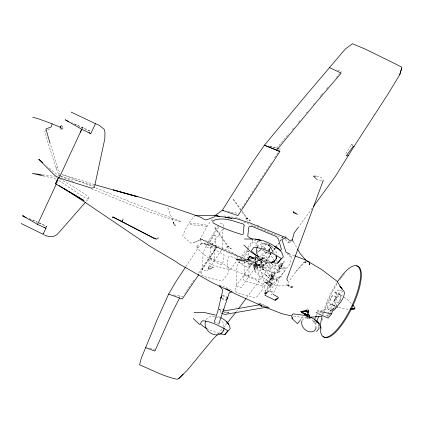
<?xml version="1.0" encoding="UTF-8"?>
<svg xmlns="http://www.w3.org/2000/svg" width="423" height="423" viewBox="0 0 423 423"><rect width="100%" height="100%" fill="white"/><g stroke="black" fill="none" stroke-linecap="round" stroke-linejoin="round"><path stroke-width="0.32" stroke-dasharray="2.12 1.59" d="M288.359 285.07L288.026 285.747L289.3 286.371L287.889 285.705L287.762 284.79L288.237 284.605L288.179 285.594M288.275 285.377L288.237 284.605M248.814 259.574L249.015 272.877L248.724 276.906L240.899 287.809L236.156 285.98C237.324 277.811 234.501 268.748 239.508 261.467M244.679 261.737L244.483 274.268L249.279 276.134L257.306 264.951L257.522 260.98M244.684 261.123L244.732 256.84L247.154 249.676M314.273 320.544L313.829 322.109L314.77 323.479L315.949 323.41L315.976 322.03M309.165 262.953L309.319 264.883L309.826 264.814L309.699 263.614M224.164 326.757L222.958 322.5L220.896 319.989M257.216 247.053L257.311 243.907L253.086 241.972L247.64 249.792M269.488 250.305L269.53 248.988L269.308 250.723M262.561 259.273L262.683 256.275L262.286 259.452M309.102 264.544L309.202 262.863L309.134 264.719L309.61 264.47L309.826 264.814M255.582 260.134L255.629 256.55L258.453 259.315L256.692 257.633M279.735 267.125L279.989 264.306L280.962 262.99L282.273 263.55L281.707 267.029L280.729 268.346L279.413 267.785L279.989 264.306L281.295 264.867L282.273 263.55L281.628 265.856L281.707 267.029L280.391 266.469L279.413 267.785L280.729 268.346L279.614 267.865L279.735 267.125L278.212 269.663L278.604 269.784L277.837 269.456L277.361 270.223L278.286 270.746L279.365 269.388L281.295 264.867M287.889 285.705L288.153 285.25M327.566 316.832L327.851 314.003M261.737 260.737L261.668 263.603L261.091 263.28C261.356 268.6 266.85 271.682 269.795 275.606L270.181 275.14M332.272 309.916L330.886 310.937L326.868 308.118L327.931 303.196L332.483 295.492L336.814 296.988L335.233 299.949A6.445 1.983 -64.7 0 0 334.656 306.178L335.539 306.278L334.334 307.69M206.91 226.569L199.17 225.364L188.145 224.661L184.793 230.672L182.715 235.785L190.588 243.019L193.031 242.966L200.127 239.867L200.248 238.709L207.307 225.845L212.97 218.21M215.037 227.516L214.868 227.844L227.532 246.281L227.558 246.889L228.383 246.54L226.696 247.016L227.674 247.941L231.291 248.655L228.357 246.313L215.037 227.516L214.868 227.844M255.735 256.83L255.889 255.603M269.023 252.912L268.901 253.811L267.616 254.001L265.459 253.409L267.167 251.082L266.469 252.938L266.633 251.923M257.321 240.983L256.756 244.98L254.974 246.635M260.462 260.383L259.785 264.983L256.782 266.347L259.156 265.142L262.667 262.286M259.844 264.587L259.785 264.983L257.623 266.236L263.608 261.52M275.373 265.353L273.797 268.922L274.654 268.965L275.341 267.701L274.908 267.817L275.262 267.759L275.965 268.801L277.208 272.216L278.466 271.836L279.312 270.704L279.46 268.938L277.996 263.941M255.196 260.304L255.645 257.406M261.134 247.619C261.165 245.345 263.286 244.06 264.772 242.67M280.391 266.469L281.242 265.67L280.962 262.99M268.431 282.004L268.811 282.183L269.292 281.316L269.678 281.544L268.917 281.136L268.431 282.004L269.361 282.495L273.226 275.447L272.634 278.931L271.719 280.158L270.419 279.608L271.021 276.124L271.931 274.897L273.226 275.447L272.634 278.931L271.328 278.376L270.419 279.608L271.719 280.158M270.662 279.619L271.021 276.124L272.317 276.674M271.328 278.376L272.253 277.483L271.931 274.897M223.466 226.633L223.614 224.296L219.812 223.46L219.146 224.391M267.056 261.647L266.21 260.658L266.363 259.844L271.666 252.51M239.032 261.351L238.821 262.498L242.427 264.015L244.113 263.164L244.542 261.99M268.674 250.828L269.578 248.121L269.07 250.85L268.557 249.21L269.668 251.553M288.475 254.345L291.357 256.661L290.009 263.841L281.438 275.246M216.148 236.901L215.381 240.909L212.415 243.801L211.251 247.349L209.581 248.275L205.927 246.741L206.583 243.902L212.235 235.193L216.005 236.002M237.033 258.723L237.277 257.612L236.959 255.651L230.688 251.606L217.417 246.234L209.935 257.533L208.534 263.069L213.451 265.242L221.906 267.77L229.403 269.488L231.413 268.356L236.547 260.943M223.603 228.108L222.826 231.397L222.435 248.513L214.826 259.881L209.808 257.914L210.68 240.708L213.456 235.188L218.992 226.686M305.522 262.836L304.914 262.546L305.522 262.836L306.786 261.536M328.639 316.378L329.316 314.03M255.132 262.953L264.888 267.214L261.684 268.446L260.61 269.869L264.232 281.988L270.17 282.511L272.428 275.262L275.204 270.524M268.827 250.39L269.578 248.121M340.304 300.208L341.097 297.062L340.97 295.598L340.441 294.921L339.558 295.148C336.645 297.755 334.937 301.863 335.085 305.781L335.603 306.485M255.481 260.441L256.491 257.723M305.295 261.039L304.909 262.091L295.804 271.756L285.906 285.832L277.652 285.969L269.472 284.082L264.232 281.988M316.087 323.114L316.61 321.713M335.719 292.473A6.445 1.956 -64.7 0 1 335.138 298.686L334.344 300.277L338.151 303.159L339.283 300.647A6.445 1.983 -64.7 0 0 339.833 294.424L335.719 292.473L334.567 292.97L338.463 295.005L339.833 294.424M336.391 305.908L336.845 304.719L336.422 305.75M270.953 252.589C268.975 255.878 269.234 259.992 266.659 262.926M272.761 276.917L272.38 276.737L273.67 275.489L274.797 273.401L275.14 273.633L274.146 276.029L273.084 277.541L272.253 277.483M316.277 315.664L317.123 313.723L317.853 313.348M256.417 265.036L256.809 264.111C255.418 270.979 263.719 272.898 267.685 276.494L265.02 274.432L270.731 279.783M281.242 265.67L282.12 265.602L283.177 264.227L284.219 261.747L283.875 261.509L282.696 263.629L281.364 264.93L282.247 264.798M45.462 129.972L44.796 131.511L48.999 145.866L56.196 168.772L59.379 175.645M255.545 259.923L255.994 258.929M265.417 291.399L268.584 284.605L273.173 282.717L272.401 283.733L258.638 275.05L255.064 271.751L253.9 265.988L256.116 262.239M56.196 168.772L57.364 166.213L50.274 144.037M313.824 321.623L314.3 321.052L315.183 321.205M260.367 249.195L259.727 250.58L258.384 251.77L261.948 248.92M59.03 176.354L59.833 174.657M46.34 227.341L46.773 226.421L39.053 222.847M46.266 227.495L46.773 226.421L29.356 218.744M254.012 263.503L252.928 265.718L254.286 268.584C258.474 267.521 263.577 266.828 266.405 263.254L261.213 265.39L265.517 264.428L266.279 263.429M179.405 297.073L179.992 295.915M173.493 222.387L173.261 222.836L174.339 225.808L175.328 225.427L173.493 222.387L175.328 225.427M332.483 295.492L331.14 298.014A6.445 1.956 -64.7 0 0 330.527 304.232L334.656 306.178M206.213 319.666C208.983 315.098 215.867 315.664 219.526 318.857M271.011 295.18L273.893 292.145L278.931 282.104L278.72 281.232L270.234 269.187L266.538 264.951M158.26 238.646L158.72 237.874L157.758 237.573M353.131 145.464L351.656 144.169L345.924 153.38L346.374 155.759M278.26 269.583L277.747 270.403L277.361 270.223M218.522 225.353L213.985 232.433L213.351 235.262L215.989 236.378M241.982 208.053L271.413 162.797M274.633 157.816L278.567 151.73M278.921 151.175L280.354 148.965L268.88 146.247M239.64 259.188L245.277 251.103L248.973 251.881L248.449 256.809L245.398 259.637M247.756 247.508L252.822 240.127M185.951 266.474L201.353 243.019L200.248 238.709L211.458 243.061L217.808 247.561L246.651 259.537M193.887 280.185L184.803 293.705M198.609 273.131L217.126 245.752L201.353 243.019L216.608 247.852L199.217 273.951M208.481 269.213L207.059 271.333L202.173 269.44L203.246 252.119L205.99 246.667L211.733 237.842L215.947 239.767L215.133 243.098L214.519 260.182L209.903 267.087M269.298 281.369L270.794 278.873L271.18 278.995M213.166 267.838L213.361 267.553L209.522 265.686L209.332 265.977L213.166 267.838L212.082 268.256M241.02 259.304L244.769 253.922L248.983 255.767M257.485 252.647L261.102 249.348M252.304 263.127L244.446 274.173L243.288 279.799L248.068 281.908L263.799 286.059L265.808 284.943L271.191 277.694L271.778 274.31L271.487 272.37L265.321 268.378L253.509 263.619M253.208 262.017L255.286 258.702L253.314 261.483L250.347 260.082M312.121 208.349L298.717 226.749M271.719 252.436L275.833 246.746M275.907 246.646L278.535 243.014M280.005 240.983L283.415 236.272M266.21 260.658L271.143 253.848M271.524 253.324L275.315 248.084M275.696 247.561L278.731 243.368M280.248 241.274L282.902 237.604M256.232 262.355L253.388 266.257L255.904 262.715L255.534 263.228L254.826 268.399L255.064 271.751L255.534 263.228L256.946 261.356M236.32 311.651L237.863 309.546M285.282 239.381L288.079 242.606L289.031 241.306M271.228 263.27L273.432 265.496L271.889 267.595C265.93 269.139 260.256 265.216 254.736 263.397M288.079 242.606L290.686 242.03L291.96 240.301M246.794 297.506L265.744 271.783L271.926 267.542M279.878 277.319L270.138 290.278L271.614 283.072L270.17 282.511M266.405 263.254L265.517 264.428L264.914 260.822M334.344 300.277C336.195 297.311 340.404 294.138 338.659 290.215L338.04 290.189L335.825 291.637L334.567 292.97M218.056 333.789L223.376 327.381M302.17 320.153L304.317 318.313C309.419 316.61 315.061 320.861 315.923 325.911M317.668 313.443L315.923 312.66L317.35 310.926L332.129 308.573M306.421 112.83L307.246 111.836M313.432 104.386L314.257 103.392M336.814 296.988C333.578 300.785 330.992 305.39 330.337 310.397L330.886 310.937M338.463 295.005L340.277 292.816L342.873 291.31L341.456 290.527L338.659 290.215M327.91 313.438L330.575 310.249L331.992 309.313M269.314 146.358L276.658 148.108L288.824 133.599M300.198 320.047L302.968 316.737M330.072 312.359L332.161 309.869M338.151 303.159L340.917 299.854M295.804 271.756L305.686 259.992M320.121 96.433L320.972 95.439M321.395 94.942L322.67 93.451M326.493 88.978L329.046 85.996M336.269 77.546L337.966 75.558M338.389 75.061L339.664 73.57M340.092 73.073L341.366 71.582L336.994 70.112M292.177 129.597L294.699 126.641M298.479 122.21L300.161 120.238M258.427 259.579L259.183 258.707L256.994 260.748M257.39 246.821C263.275 239.503 274.961 245.969 276.864 253.694M226.786 323.547L223.799 326.91M86.35 201.242L88.925 198.302L88.285 196.626L80.222 190.953L60.526 179.236M261.916 247.296L262.805 246.345L266.189 244.743L268.362 245.076L270.07 246.561L271.296 248.486L268.362 245.076L270.969 247.751L271.407 248.486L270.62 248.259L273.432 251.299L274.326 253.525M263.487 248.597L264.322 247.704L263.603 248.195M261.768 261.594L260.171 263.286L261.932 261.641M281.163 267.045L281.565 266.152L281.163 267.045L285.002 268.864L285.329 268.425L285.398 267.971L281.565 266.152M272.232 278.762C272.248 276.742 278.011 279.487 276.177 280.623L272.232 278.762L272.629 277.879M275.14 273.633L274.728 274.051L274.347 273.871M195.4 215.302L192.491 218.22L188.922 223.397L200.016 224.042L207.688 225.337M306.352 309.414L307.547 308.811L308.372 309.224M223.006 229.224L219.981 232.19L218.765 235.875L217.041 236.827M304.914 262.546L306.575 260.938M292.119 286.609L291.859 287.037L292.298 287.302L292.383 286.662L290.961 286.503L292.383 286.662L290.976 286.471L288.237 285.118M284.219 261.747L283.426 261.89M261.588 254.741L263.381 253.409M285.398 267.971L285.002 268.864M276.573 279.735L276.177 280.623M267.373 291.727L269.012 290.606L273.893 292.145M267.949 292.029L269.414 291.045L268.838 291.183L271.815 292.119L272.893 293.636M326.868 308.118L328.105 307.41L331.183 304.089L335.317 306.041M47.656 130.035L50.517 128.566M200.127 239.867L193.031 242.966M330.712 313.464L325.99 315.658M196.885 245.583L202.871 243.59L207.841 244.404L216.978 250.934L223.048 254.144L224.1 255.011L222.715 264.179L220.584 264.523C211.764 260.547 203.125 255.402 197.155 247.619L196.885 245.583L197.192 247.656M259.199 256.47L263.503 255.138L265.908 256.28L266.908 257.744M227.463 312.941L228.891 312.449L227.415 311.259M173.996 225.105L174.963 224.777M262.577 259.167L265.554 258.231L263.138 257.089L262.08 255.46M262.657 259.14L265.554 258.231M308.261 317.499L307.584 318.064L308.161 318.709L309.266 318.519L309.625 317.874M273.057 279.894L271.746 280.275L273.533 279.767L274.141 278.842L271.296 275.484L271.894 275.357L272.084 274.781L268.954 275.008L268.277 275.918L268.954 275.008L269.795 275.606M214.101 322.495L215.481 322.115L217.739 323.151L218.326 324.097M233.353 199.212L247.281 218.215L250.279 220.669L246.604 219.87L245.61 218.892L247.333 218.421L246.482 218.776L246.445 218.168L241.522 211.246M250.686 266.115L247.127 267.056L241.787 264.549L237.663 260.631M277.128 277.705L279.592 277.07M255.032 262.746L260.526 264.946L270.847 266.109L273.432 265.496M330.527 304.232L331.183 304.089L335.539 306.278M245.61 218.892L247.296 218.686L250.279 220.669M226.696 247.016L228.33 246.831L231.291 248.655M88.925 198.302L86.419 198.45L77.975 193.316L58.723 180.346M289.411 256.703L291.357 256.661M228.891 312.449L225.031 312.423L222.741 311.688M306.871 317.197L300.341 317.15L292.647 316.06M316.7 176.158L317.964 176.174L321.681 177.776L323.331 179.606M315.923 312.66L321.808 312.745M221.197 312.777L219.193 309.239L222.297 309.319M321.755 180.404L319.957 180.32L316.039 178.712M348.15 309.171L345.099 309.012L338.395 307.41M223.926 215.973L237.15 217.681L242.157 219.912M61.33 125.726L62.144 125.816L62.831 127.048L61.695 128.571L60.88 128.481L60.283 127.899M42.607 174.799L54.181 176.338M292.298 287.302L290.622 287.032L288.026 285.747M173.684 294.884L182.985 296.401M309.996 318.117L306.204 316.647M149.531 348.335L154.712 349.276M227.452 211.331L238.472 213.488M317.35 310.926L319.83 311.434M43.12 175.857L53.293 178.141L56.354 179.294M276.658 148.108L280.354 148.965M94.218 184.534L62.144 174.408M60.531 176.1L84.262 182.715L93.562 186.109M263.904 260.42L266.204 261.091M218.977 333.509L212.88 331.415L207.27 328.708M256.449 266.152L255.503 265.871L255.243 261.499M61.927 174.646L66.797 176.127L93.166 186.765M270.355 261.678L260.129 257.269M224.772 311.947L225.898 312.306L227.151 313.956M285.287 236.542L286.503 236.949M219.294 284.954L229.483 288.941L232.29 290.966M294.434 255.714L290.257 254.123M271.243 263.439L283.701 269.551L284.203 271.243L283.849 272.359L269.684 287.365L271.302 283.045L270.038 285.832L271.175 283.896L267.542 288.93L267.659 288.185L267.907 291.881M283.05 237.959L253.493 225.956M276.732 248.893L254.487 240.005M243.77 222.043L252.891 225.713M73.353 181.604L60.521 176.174M91.352 188.764C121.105 200.375 150.191 214.086 181.335 221.678L133.425 203.167L93.763 187.003M245.583 259.738L227.77 252.494L200.248 238.709L218.199 247.704L246.477 259.325M248.026 260.711L251.685 262.175M236.325 258.596L231.429 256.645L228.822 256.75L228.182 257.358L226.902 266.612L229.493 268.573L258.712 280.01L259.727 278.947C258.643 272.655 257.173 265.121 249.776 263.968M244.272 261.768L249.163 263.725M249.533 260.547L252.584 261.768M54.763 176.576L56.508 177.285M249.644 260.764L252.045 261.747M257.073 225.105L258.865 225.856M246.953 250.823L249.38 251.854M29.393 218.686L37.25 222.054M71.244 122.453L91.067 131.585M267.024 306.723L258.316 302.815L266.294 305.929L269.668 307.812M74.263 123.907L91.035 131.585M246.445 261.314L248.597 262.302L246.276 261.208M220.129 317.403L217.512 316.15M222.567 295.069L226.58 296.935M222.445 295.608L227.035 297.739M221.906 298.167L225.908 300.023M221.784 298.707L225.792 300.563M249.052 260.055L252.61 261.737M265.649 242.733L270.778 245.62L270.26 248.602L269.52 249.829L269.747 250.955M122.987 218.67L123.278 218.813M246.138 261.192L248.322 262.26L248.999 263.365M59.907 175.926L55.635 173.604L47.672 166.831M340.441 294.921L343.55 296.83M344.068 297.147L348.658 300.674L351.973 304.1M270.593 245.541L267.997 243.875L268.251 244.039M266.363 259.844L269.8 262.16M273.052 250.95L271.069 249.491L272.275 250.384M256.158 264.793C262.397 271.085 271.349 272.803 279.899 272.613L279.37 271.778L280.729 270.799L271.846 274.39L265.586 280.497L268.542 281.586L267.558 282.125L268.134 281.861L264.264 282.643L263.741 283.442L265.427 291.854M61.446 127.942L63.138 129.29M219.193 309.239L221.594 311.317M265.697 249.105L263.783 247.37L265.438 248.983M261.863 249.692L265.618 253.044L268.33 252.795L265.813 252.869L263.074 249.93M61.589 126.889L62.26 127.513L62.8 129.184L62.086 129.501L60.78 129.221L59.664 128.518L59.389 127.841M289.776 241.126L290.686 242.03M255.629 256.55L256.137 257.089M269.07 252.78L270.947 255.064L270.223 253.514L274.538 261.742M315.23 178.025L316.499 179.452L315.336 178.035M268.742 263.629L270.847 266.109M287.08 253.731L287.751 254.614M247.058 217.908L247.281 218.215M233.189 199.534L241.142 210.712M260.674 260.869L264.206 266.099M293.583 242.152L297.173 248.423M287.709 285.039L287.883 285.446M351.656 144.169L352.771 146.971M167.772 207.799L174.197 224.507M275.172 255.857L275.595 257.031M262.07 258.85L261.641 257.639L262.133 259.817M57.364 166.213L60.103 174.091M275.754 264.444L275.928 264.962M276.753 260.161L277.34 262.366M318.038 324.208L318.635 326.619M307.436 317.128L307.611 318.297M257.385 258.072L257.491 260.399M257.205 250.13L257.205 251.352M321.11 329.152A39.265 12.262 -64.7 0 1 321.163 326.619M322.009 320.222A39.265 12.262 -64.7 0 1 322.744 316.88M323.368 314.495A39.265 12.262 -64.7 0 1 323.717 313.274M323.896 312.655A39.265 12.262 -64.7 0 1 337.411 283.352M339.621 280.063A39.265 12.262 -64.7 0 1 340.801 278.424M341.192 277.895A39.265 12.262 -64.7 0 1 342.371 276.372M343.148 275.41A39.265 12.262 -64.7 0 1 344.978 273.284M322.463 314.754A39.27 12.225 -64.7 0 1 336.682 283.003M254.836 264.634L254.778 268.473L254.836 264.634M256.888 264.317L257.2 268.256L256.888 264.317M263.053 286.091L262.44 289.475L257.195 296.544L255.175 297.697L239.645 293.588L234.918 291.516L236.113 285.89L243.775 275.119L256.655 280.269L262.72 284.235L263.053 286.091M229.144 269.382L228.394 272.719L223.381 279.947L221.366 281.115L205.615 276.917L200.751 274.781L202.183 269.234L209.48 258.215L222.614 263.481L228.785 267.505L229.144 269.382M57.914 180.579L57.089 182.355L57.914 180.579M82.58 127.503L82.02 128.698L82.58 127.503M292.034 287.249L290.601 287.064L292.034 287.249M263.746 269.927L257.718 264.639L263.746 269.927M267.955 284.573L265.422 282.157L269.879 286.746L267.955 284.573M309.795 264.634L309.684 263.524L309.795 264.634"/><path stroke-width="0.63" d="M293.292 212.425L293.335 211.103M276.727 255.91L276.653 258.115L274.183 261.488L271.006 262.593L274.183 261.488L274.887 260.531M276.7 256.782L276.653 258.115L275.949 259.072M307.759 316.06L307.743 315.447L305.247 314.04L307.595 315.394L306.987 311.502L307.495 311.09L308.298 311.191L308.182 311.804M205.726 320.824C202.178 329.221 213.811 338.537 221.441 333.435L223.862 330.125L224.063 327.883M300.113 320.359L297.432 323.658L292.15 318.656L292.33 317.393M313.263 206.762L335.677 175.915L354.109 146.326L387.547 94.768L399.724 74.755L401.639 68.341L401.85 67.273L394.775 63.582L365.313 49.116L352.465 43.738L345.253 49.084L305.089 96.407L264.417 145.189L253.134 161.512L222.271 210.316L214.858 215.667L195.4 215.302L168.449 206.033L137.427 196.515L113.359 189.948L137.491 196.79L94.847 184.703M249.052 260.055L247.862 259.495L249.935 256.169L254.096 258.141M247.862 259.495L249.935 256.169M307.574 315.421L307.791 315.156M293.255 241.581L292.277 239.873L294.112 233.041L298.337 227.278M302.011 320.729C299.69 327.238 308.436 334.582 314.432 330.934L315.96 328.518L315.933 326.567M277.763 298.215L275.019 300.224L264.914 295.296L266.099 293.171M399.724 74.755L401.639 68.341M32.761 117.256L38.192 118.71L52.172 123.823L51.22 126.942L45.901 128.941L50.073 143.429M218.813 323.96L229.25 292.816L232.174 291.553M214.302 321.887L217.893 310.937L222.81 290.152L219.452 285.731M318.249 313.707L328.132 318.133L331.611 313.866L333.414 308.372L332.578 309.366M317.054 320.766L318.773 316.362M257.179 247.413C253.763 255.127 262.546 263.191 270.043 262.958L272.941 261.922M265.031 292.494L264.645 293.594L266.284 292.473M121.724 221.499L122.131 220.415M322.865 181.509L286.794 279.117L287.825 280.93M315.394 317.795L314.617 319.672M217.263 334.82L212.663 339.516L187.299 370.199L178.691 378.659L177.163 379.262C163.95 376.592 151.947 369.961 139.574 364.816L141.266 358.218L157.61 318.582L168.634 294.059L175.783 281.871L185.591 267.024M122.062 221.62L123.035 219.373M307.711 316.171L307.5 316.378L300.97 311.672L306.86 311.185L301.017 311.619L305.21 314.686M21.15 223.492L43.056 234.257L45.911 228.256L37.573 224.401L56.539 183.54M42.697 162.601L38.715 159.212L54.752 175.402L59.141 177.93L81.724 129.264L65.274 119.794L68.759 121.681M308.557 310.033L308.79 311.64L308.039 312.169M80.322 132.256L81.724 129.264L90.802 133.631L95.424 123.648L99.199 125.34L103.921 129.02L104.566 130.157L104.941 132.452L104.825 138.781L94.334 187.548L91.569 188.166L59.141 177.93M307.172 315.384L307.563 314.902L308.737 314.812L309.308 315.463L308.922 315.939M58.496 177.486L55.492 183.804L84.029 200.544L69.039 191.455M43.088 234.205L43.469 233.406M333.588 310.789L335.571 307.992M58.601 177.369L55.492 183.804L55.709 183.371M57.094 180.552L57.628 179.452M112.412 217.877L112.936 216.862L153.649 237.938L155.95 238.699M179.59 298.025L172.473 311.836L154.881 351.069L145.644 347.632M209.031 266.548L208.132 268.256L209.903 269.086L211.537 268.462M279.867 151.513L264.417 145.189L279.867 151.513L237.99 215.577L222.271 210.316L223.566 210.569M198.847 274.495L182.26 298.992L168.634 294.059M266.125 292.785L265.507 293.678L267.463 292.362M221.488 296.613L220.642 298.173L221.361 297.147M226.998 298.49L227.727 297.469L226.517 299.542M238.63 308.499L246.017 298.553M221.441 333.435L222.038 332.615M223.259 330.939L223.862 330.125M219.606 333.694L224.809 334.709L227.817 330.633C219.949 326.26 211.563 321.316 202.326 320.766L200.185 323.828L204.996 327.666L206.704 328.449M271.571 262.064L274.606 263.032L277.62 263.154L281.147 258.379C272.698 253.419 263.92 247.682 253.763 247.392L251.251 250.976L256.259 255.413L258.469 256.475M235.548 312.697L227.22 323.05M276.631 150.207L316.912 101.478L341.187 73.121L329.501 67.585M316.526 331.473L319.085 328.422L318.789 327.217M178.691 378.659L183.212 374.186M85.488 202.226L58.866 232.608C54.768 237.805 49.507 237.393 44.008 234.892M224.809 334.709L230.202 328.676C229.626 323.331 225.163 319.836 220.669 317.652M335.217 308.727C339.109 303.788 344.602 298.775 344.359 291.986L339.843 286.133L342.181 289.009M277.62 263.154L283.225 256.941C282.67 251.87 278.847 248.364 274.479 246.255L278.651 249.099C272 243.976 264.211 240.015 255.735 239.244L260.468 240.412M292.277 239.873L289.67 240.438L285.821 237.61L284.949 238.456L283.156 238.836L282.099 240.232L286.075 252.415L289.66 253.879M292.774 314.22L292.214 314.622L291.775 316.547L292.15 318.656M277.303 298.532L274.987 300.124L276.441 299.658L278.482 297.903L277.52 296.766L274.014 294.942L273.269 294.07M61.33 125.726L60.219 127.191L60.775 126.8M157.663 238.535L156.605 239.191L153.713 238.234L112.841 217.078M280.206 276.912L281.29 276.288M354.109 146.326L352.771 146.971L346.374 155.759L348.341 155.632M322.818 181.055L323.711 180.7M261.499 259.505L249.66 264.037L250.427 265.596M258.622 256.676L243.119 261.134L236.288 259.325L237.203 260.198M318.181 316.605C321.57 315.875 313.078 316.578 316.335 316.801M260.341 259.87L259.003 260.288L261.388 259.542M222.514 311.222L259.891 304.724L261.647 306.453L259.548 304.438M307.035 310.244L301.065 311.502L307.569 315.32M315.986 316.848L309.488 317.218M318.805 316.568L321.612 316.288M306.966 311.291L301.017 311.619M269.054 307.854L263.989 307.685L224.967 314.437L221.599 313.3M302.561 311.487L301.144 311.54L302.683 312.454M350.704 309.086L354.537 308.959L350.646 309.017M350.667 309.017L354.828 308.711L355.034 307.907L352.74 305.052M194.009 312.571L204.14 312.433L215.508 315.135M244.415 239.006L255.265 239.027L261.012 240.539M316.066 176.153L313.533 176.121L315.204 177.85M217.877 215.709L214.858 215.667L215.006 216.618L208.201 219.251L205.203 219.902L200.761 217.332L195.4 215.302M292.822 313.908C302.498 314.818 317.366 316.097 320.465 327.418M236.288 259.325L243.949 260.119M41.317 174.63L32.317 173.43L43.12 175.857M219.415 216.433L214.858 215.667L236.896 218.791L250.3 223.101L285.821 237.61M225.279 217.417L231.793 218.511M308.568 315.024L308.954 315.288L308.399 311.54M307.41 311.941L306.987 311.502M320.454 311.566L331.611 313.866M291.362 315.881L281.861 313.702L261.403 305.612L238.709 295.428L211.474 282.305L179.479 264.153L174.9 260.986L149.7 246.08L83.58 201.295L58.993 185.48M222.921 309.329L224.09 309.71M336.719 306.855L337.834 307.225M306.691 260.885L309.641 262.413M295.032 255.931L305.686 259.992L321.818 269.615L336.978 281.173L341.509 288.169M279.185 249.845L280.417 250.321L281.422 249.284L278.419 239.006L276.288 236.499L252.108 226.421L249.459 226.474L248.819 227.072L247.73 236.283L250.411 238.297L252.737 239.27M60.806 127.513L52.172 123.823M24.56 216.613L22.747 215.836L37.573 224.401M24.55 216.629L22.747 215.836L26.221 217.697M293.34 212.679L297.559 214.35L293.927 212.214M249.824 256.703L253.99 258.675M71.138 112.111L95.424 123.648M225.702 288.592L229.7 290.564M307.23 312.211L306.659 311.561L307.045 311.085L308.219 310.995L308.79 311.64M44.172 227.325L45.911 228.256M89.063 132.685L90.802 133.631M315.447 320.645L317.435 321.797M64.042 188.425L65.153 189.097M66.263 189.768L67.929 190.778M256.259 255.413L250.659 251.822L243.886 244.922M193.2 318.503L199.64 324.6M305.686 259.992L300.113 253.551L297.501 248.988M309.308 315.463L309.573 317.398M356.547 265.935A39.265 12.262 -64.7 0 1 353.596 304.211A39.265 12.262 -64.7 0 1 324.875 337.475M324.383 337.274A39.265 12.262 -64.7 0 1 323.087 336.259M337.343 281.982A39.27 12.225 -64.7 0 1 360.539 275.452A39.27 12.225 -64.7 0 1 336.063 330.606A39.27 12.225 -64.7 0 1 322.009 316.531M244.008 226.009L243.188 234.099L242.162 234.606C232.264 231.64 222.191 228.034 213.097 222.889L212.748 220.811C222.662 216.301 233.39 221.176 243.098 223.952L244.283 225.131L244.008 226.009M306.331 310.376L305.157 310.556L306.358 310.382M307.521 315.373L305.226 313.908L307.521 315.373M226.659 321.707L226.157 321.179L228.774 324.293L226.659 321.707M318.99 323.346L317.144 321.337L319.169 323.685L318.99 323.346"/></g></svg>
